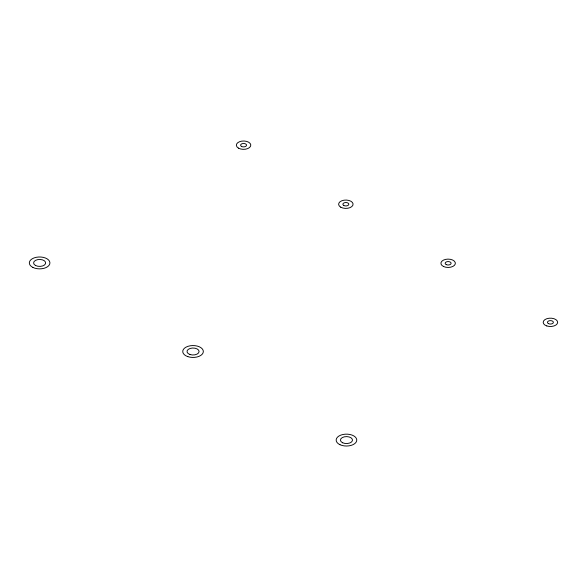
<?xml version="1.0" encoding="UTF-8"?>
<svg xmlns="http://www.w3.org/2000/svg" width="587" height="587" viewBox="0 0 587 587"><rect width="100%" height="100%" fill="white"/><g stroke="black" fill="none" stroke-linecap="round" stroke-linejoin="round"><path stroke-width="0.88" d="M238.461 148.129A7.235 4.175 0 0 0 250.561 146.258A7.235 4.175 0 0 0 241.705 141.144A7.235 4.175 0 0 0 238.461 148.129M241.477 146.39A2.972 1.717 0 0 0 246.445 145.62A2.972 1.717 0 0 0 242.805 143.522A2.972 1.717 0 0 0 241.477 146.39M340.739 207.182A7.235 4.175 0 0 0 352.838 205.311A7.235 4.175 0 0 0 343.982 200.196A7.235 4.175 0 0 0 340.739 207.182M343.755 205.443A2.972 1.717 0 0 0 348.722 204.672A2.972 1.717 0 0 0 345.09 202.574A2.972 1.717 0 0 0 343.755 205.443M443.618 266.542A7.235 4.175 0 0 0 455.285 263.915A7.235 4.175 0 0 0 445.511 259.395A7.235 4.175 0 0 0 443.618 266.542M446.281 264.62A2.972 1.717 0 0 0 451.073 263.541A2.972 1.717 0 0 0 447.059 261.685A2.972 1.717 0 0 0 446.281 264.62M546.798 325.946A7.235 4.175 0 0 0 557.65 322.336A7.235 4.175 0 0 0 546.798 318.719A7.235 4.175 0 0 0 546.798 325.946M548.317 323.547A2.972 1.717 0 0 0 553.284 322.777A2.972 1.717 0 0 0 549.652 320.678A2.972 1.717 0 0 0 548.317 323.547M32.843 267.401A10.302 5.943 0 0 0 49.726 264.084A10.302 5.943 0 0 0 36.306 257.297A10.302 5.943 0 0 0 32.843 267.401M35.653 265.551A6.039 3.485 0 0 0 45.551 263.607A6.039 3.485 0 0 0 37.678 259.63A6.039 3.485 0 0 0 35.653 265.551M187.825 356.632A10.302 5.943 0 0 0 203.344 351.554A10.302 5.943 0 0 0 187.972 346.33A10.302 5.943 0 0 0 187.825 356.632M189.983 354.511A6.039 3.485 0 0 0 199.088 351.532A6.039 3.485 0 0 0 190.071 348.473A6.039 3.485 0 0 0 189.983 354.511M339.968 444.697A10.302 5.943 0 0 0 356.639 441.028A10.302 5.943 0 0 0 342.801 434.527A10.302 5.943 0 0 0 339.968 444.697M342.661 442.781A6.039 3.485 0 0 0 352.427 440.639A6.039 3.485 0 0 0 344.32 436.823A6.039 3.485 0 0 0 342.661 442.781"/></g></svg>
